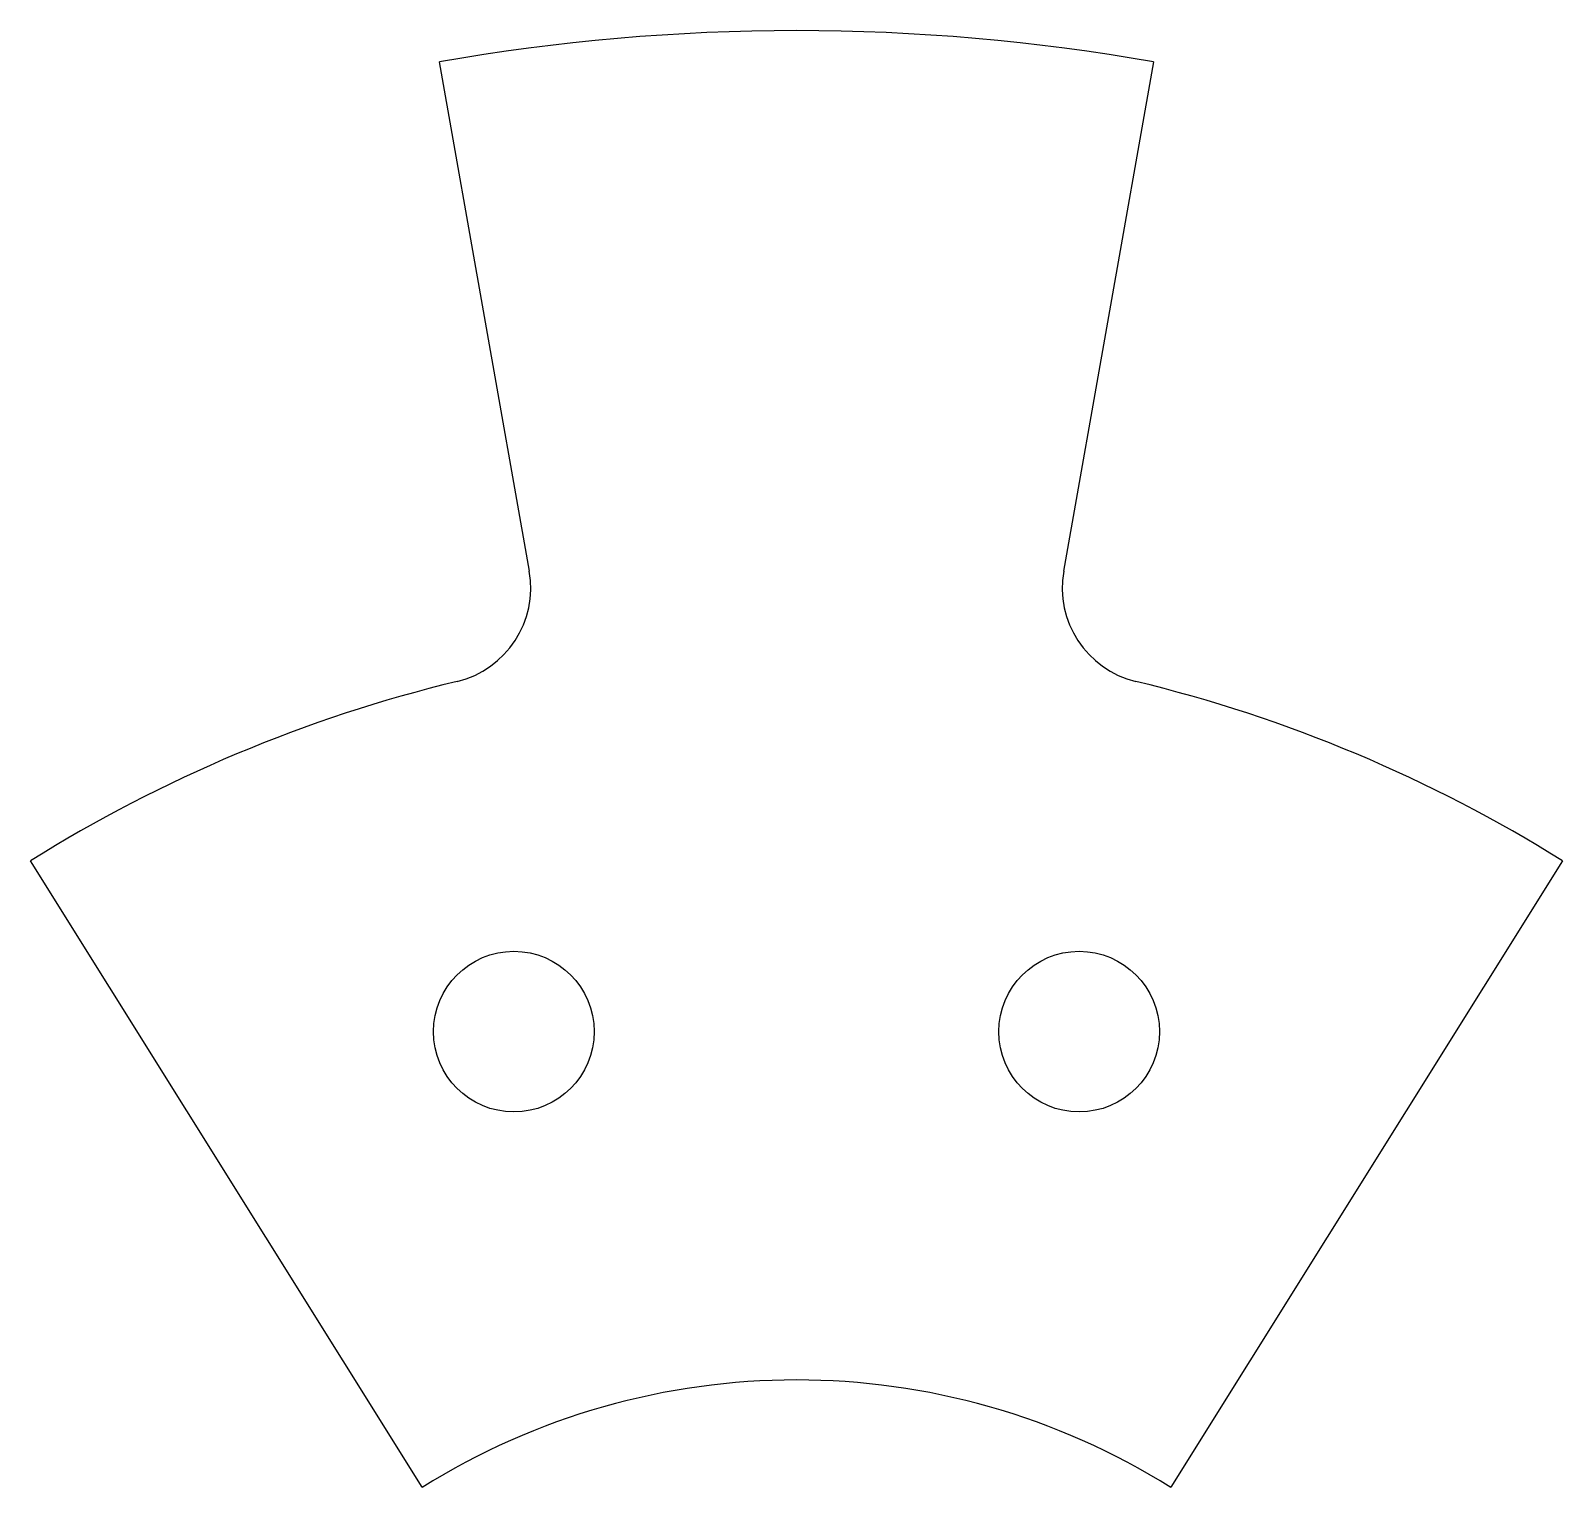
# Model space of a CAD drawing. Header units: millimetres. Extents: x 36.1 to 59.9, y -5.7 to 17.
import ezdxf

# ---------------------------------------------------------------- set-up
doc = ezdxf.new("R2010")
doc.units = ezdxf.units.MM

msp = doc.modelspace()

# ---------------------------------------------------------------- linework, layer by layer
for p, q in [((43.841, 8.589), (42.443, 16.514)), ((53.557, 16.514), (52.159, 8.589)), ((42.171, -5.671), (36.077, 4.081)), ((59.923, 4.081), (53.829, -5.671))]:
    msp.add_line(p, q)
for centre in [(43.6, 1.421), (52.4, 1.421)]:
    msp.add_circle(centre, 1.25)
for centre, radius, start, end in [((48, -15), 32, 80, 100), ((42.363, 8.329), 1.5, -76.4167, 10), ((53.637, 8.329), 1.5, 170, 256.4167), ((48, -15), 22.5, 103.5833, 122), ((48, -15), 22.5, 58, 76.4167), ((48, -15), 11, 58, 122)]:
    msp.add_arc(centre, radius, start, end)

doc.saveas('drawing.dxf')
